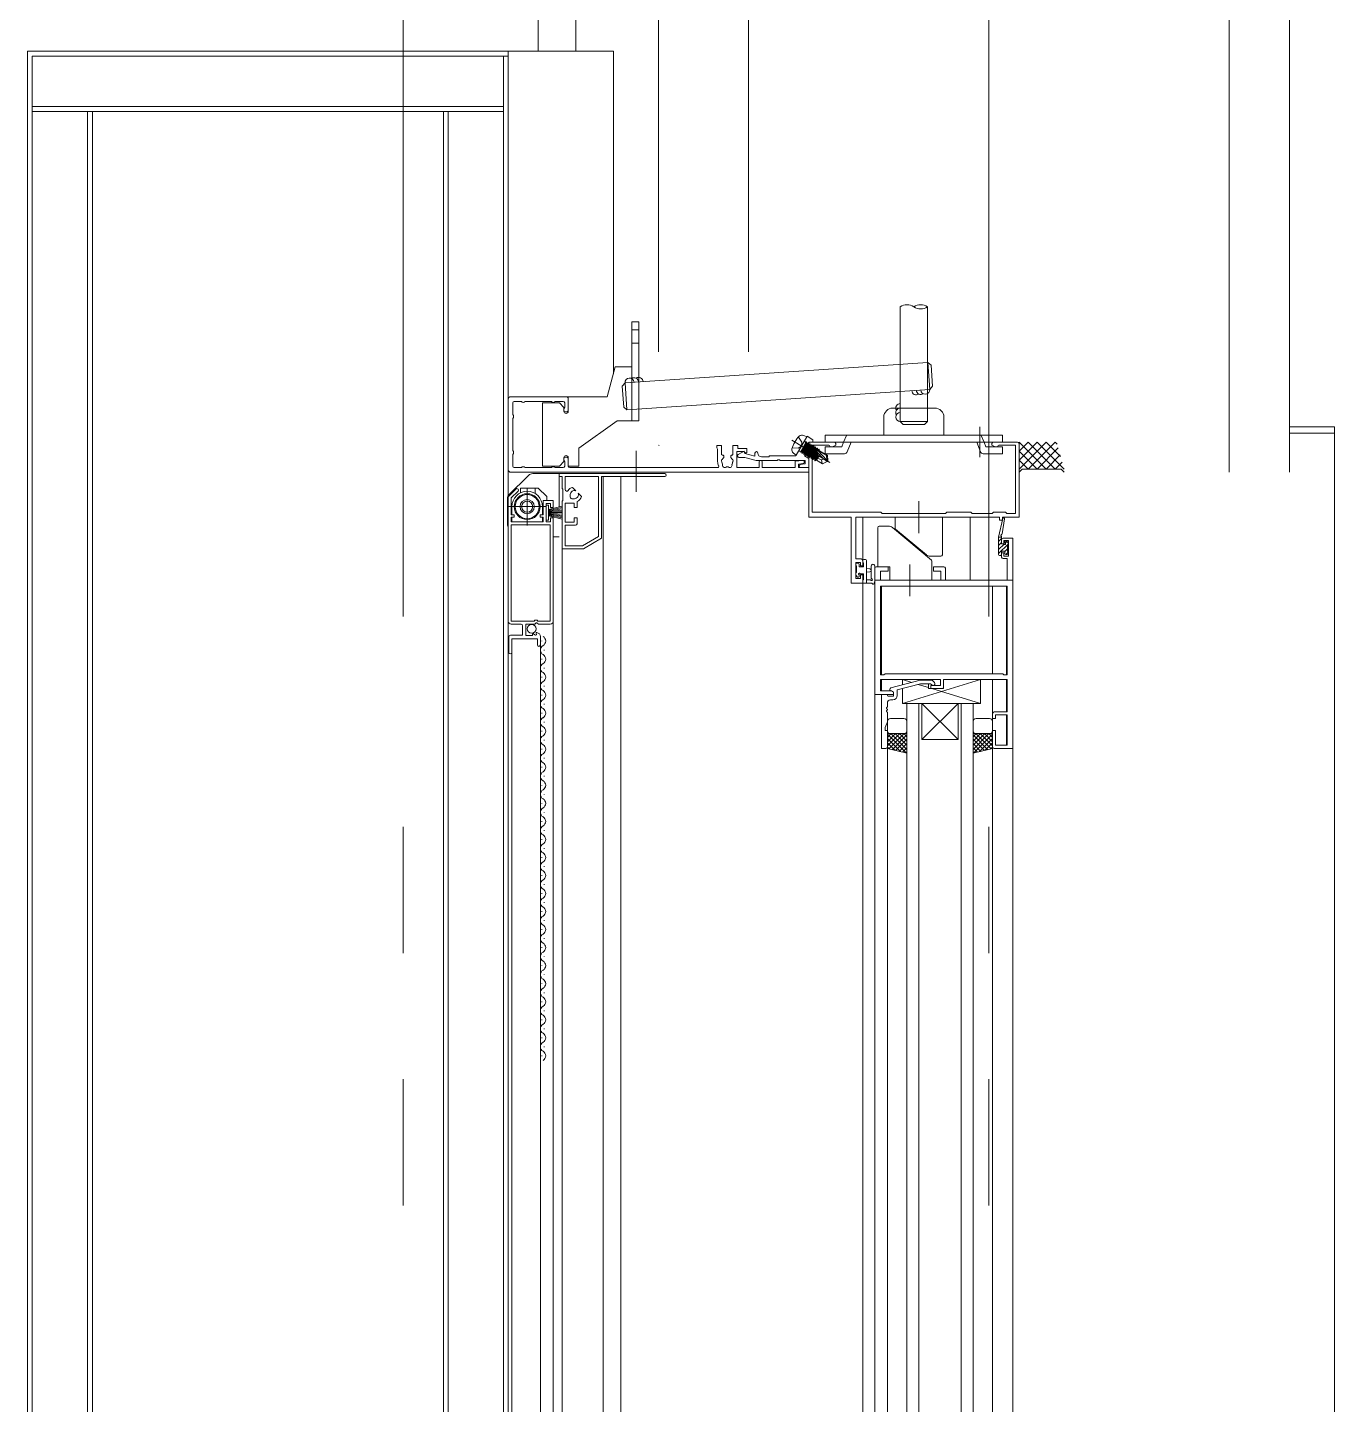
# Model space of a CAD drawing. Units: millimetres at full size. Extents: x -22551 to 92397, y -19340 to 14894.
# Drawn here: x 87096.5 to 87531.5, y -825.4 to -367.3 of the extents above; entities that cross this region are included whole.
import ezdxf

# ---------------------------------------------------------------- set-up
doc = ezdxf.new("R2010")
doc.units = ezdxf.units.MM
doc.header["$LTSCALE"] = 70
doc.linetypes.add('DASHED3', pattern=[4, 3, -1])
doc.linetypes.add('DOUBLE_CHAIN1', pattern=[8.8, 5, -1, 0.6, -0.6, 0.6, -1])
for name, color, linetype, lineweight in [('2-0_通芯', 7, 'Continuous', 15), ('2-1_躯体', 7, 'Continuous', 15), ('2-3_間仕切り', 7, 'Continuous', 15), ('4-A_FSH', 7, 'Continuous', 15), ('4-B_金物', 7, 'Continuous', 15)]:
    doc.layers.add(name, color=color, linetype=linetype, lineweight=lineweight)

msp = doc.modelspace()

# ---------------------------------------------------------------- linework, layer by layer
at = {"layer": '2-0_通芯', "linetype": 'DOUBLE_CHAIN1'}
for p, q in [((87221.52, 10874.77), (87221.52, -9077.32)), ((87416.52, 10874.77), (87416.52, -7611.2))]:
    msp.add_line(p, q, dxfattribs=at)
at = {"layer": '2-1_躯体'}
for p, q in [((87336.52, 514.77), (87336.52, -475.23)), ((87516.52, 514.77), (87516.52, -515.23))]:
    msp.add_line(p, q, dxfattribs=at)
at = {"layer": '2-1_躯体', "linetype": 'DASHED3'}
msp.add_line((87496.52, 514.77), (87496.52, -515.23), dxfattribs=at)
at = {"layer": '2-3_間仕切り'}
for p, q in [((87266.52, 1494.77), (87266.52, -375.23)), ((87279.02, 564.77), (87279.02, -375.23)), ((87306.52, 514.77), (87306.52, -475.23))]:
    msp.add_line(p, q, dxfattribs=at)
at = {"layer": '4-A_FSH'}
for p, q in [((87387.02, -460.23), (87387.02, -498.43)), ((87396.02, -460.23), (87396.02, -498.43)), ((87299.97, -465.23), (87297.67, -465.23)), ((87297.67, -467.89), (87297.67, -465.23)), ((87299.97, -467.89), (87299.97, -465.23)), ((87299.97, -467.89), (87297.67, -467.89)), ((87297.67, -467.89), (87297.67, -498.23)), ((87299.97, -498.23), (87299.97, -467.89)), ((87299.97, -472.39), (87297.67, -472.39)), ((87292.15, -480.23), (87289.47, -490.23)), ((87296.17, -480.23), (87292.15, -480.23)), ((87396.22, -478.74), (87295.42, -485.54)), ((87296.17, -480.23), (87297.67, -480.23)), ((87396.82, -487.72), (87396.22, -478.74)), ((87295.42, -485.54), (87294.49, -486.61)), ((87295.42, -485.54), (87296.02, -494.52)), ((87396.82, -487.72), (87296.02, -494.52)), ((87396.82, -487.72), (87397.75, -486.66)), ((87256.52, -514.73), (87256.52, -490.73)), ((87257.02, -490.23), (87276.02, -490.23)), ((87279.02, -490.23), (87266.52, -490.23)), ((87273.57, -492.23), (87267.97, -492.23)), ((87267.97, -492.23), (87267.97, -513.23)), ((87275.07, -493.73), (87273.57, -492.23)), ((87275.07, -495.03), (87275.07, -493.73)), ((87276.47, -490.23), (87276.47, -495.03)), ((87289.47, -490.23), (87276.47, -490.23)), ((87276.52, -490.73), (87276.52, -494.48)), ((87384.52, -493.93), (87398.52, -493.93)), ((87292.82, -498.23), (87296.17, -498.23)), ((87297.67, -498.23), (87296.17, -498.23)), ((87297.67, -498.23), (87299.97, -498.23)), ((87381.52, -502.93), (87381.52, -496.93)), ((87387.02, -498.43), (87388.02, -499.43)), ((87387.02, -498.43), (87396.02, -498.43)), ((87401.52, -502.93), (87401.52, -496.93)), ((87355.87, -503.5), (87352.37, -509.57)), ((87355.87, -503.5), (87354.85, -503.03)), ((87362.02, -502.93), (87421.02, -502.94)), ((87362.02, -505.23), (87362.02, -502.93)), ((87368.13, -505.31), (87369.06, -503.01)), ((87413.52, -500.23), (87413.52, -510.23)), ((87421.02, -505.24), (87421.02, -502.94)), ((87516.52, -500.23), (87531.52, -500.23)), ((87531.52, -502.23), (87531.52, -880.23)), ((87299.12, -508.15), (87299.12, -521.85)), ((87306.72, -506.43), (87306.52, -506.23)), ((87355.13, -507.12), (87350.87, -504.66)), ((87353.69, -508.28), (87353.86, -508.38)), ((87355.72, -505.17), (87353.74, -508.6)), ((87353.81, -508.64), (87354.19, -508.42)), ((87354.63, -507.06), (87354.19, -508.42)), ((87354.27, -508.47), (87354.19, -508.42)), ((87354.42, -508.99), (87355.79, -505.21)), ((87355.79, -505.65), (87354.8, -508.77)), ((87354.87, -508.82), (87355.87, -505.7)), ((87355.02, -509.34), (87356.4, -505.56)), ((87356.4, -506), (87355.4, -509.12)), ((87355.42, -505.29), (87355.59, -505.39)), ((87355.72, -505.17), (87355.79, -505.21)), ((87355.79, -505.21), (87355.79, -505.65)), ((87355.87, -505.7), (87355.79, -505.65)), ((87356.25, -505.48), (87355.87, -505.7)), ((87357.03, -508.22), (87355.99, -507.62)), ((87357.46, -506.18), (87356.09, -509.95)), ((87356.09, -509.52), (87357.08, -506.4)), ((87356.24, -510.04), (87357.61, -506.26)), ((87356.25, -505.48), (87356.4, -505.56)), ((87356.4, -505.56), (87356.4, -506)), ((87356.47, -506.05), (87356.4, -506)), ((87356.85, -505.83), (87356.47, -506.05)), ((87357.61, -506.7), (87356.62, -509.82)), ((87358.07, -506.53), (87356.69, -510.3)), ((87356.69, -509.87), (87357.69, -506.75)), ((87356.84, -510.39), (87358.22, -506.61)), ((87357.08, -506.4), (87357, -506.35)), ((87357.02, -505.23), (87365.02, -505.23)), ((87357.46, -506.18), (87357.08, -506.4)), ((87358.22, -507.05), (87357.22, -510.17)), ((87358.67, -506.88), (87357.3, -510.65)), ((87357.3, -510.22), (87358.29, -507.1)), ((87357.45, -510.74), (87358.82, -506.96)), ((87357.46, -506.18), (87357.61, -506.26)), ((87357.61, -506.26), (87357.61, -506.7)), ((87357.69, -506.75), (87357.61, -506.7)), ((87358.07, -506.53), (87357.69, -506.75)), ((87358.82, -507.4), (87357.83, -510.52)), ((87359.28, -507.23), (87357.9, -511)), ((87357.9, -510.57), (87358.9, -507.45)), ((87358.06, -511.09), (87359.43, -507.31)), ((87358.07, -506.53), (87358.22, -506.61)), ((87358.22, -506.61), (87358.22, -507.05)), ((87358.29, -507.1), (87358.22, -507.05)), ((87358.67, -506.88), (87358.29, -507.1)), ((87359.43, -507.75), (87358.43, -510.87)), ((87358.51, -510.92), (87359.5, -507.8)), ((87358.67, -506.88), (87358.82, -506.96)), ((87358.82, -506.96), (87358.82, -507.4)), ((87358.9, -507.45), (87358.82, -507.4)), ((87359.28, -507.23), (87358.9, -507.45)), ((87359.28, -507.23), (87359.43, -507.31)), ((87359.43, -507.31), (87359.43, -507.75)), ((87359.5, -507.8), (87359.43, -507.75)), ((87359.88, -507.58), (87359.5, -507.8)), ((87359.88, -507.58), (87359.67, -508.18)), ((87359.82, -508.26), (87360.03, -507.66)), ((87359.88, -507.58), (87360.03, -507.66)), ((87360.72, -508.5), (87360.03, -508.1)), ((87360.75, -508.45), (87360.6, -508.71)), ((87362.02, -505.23), (87421.02, -505.23)), ((87362.02, -506.81), (87367.52, -506.81)), ((87362.02, -509.11), (87362.02, -506.81)), ((87367.52, -506.81), (87368.13, -505.31)), ((87369.32, -508.48), (87370.61, -505.31)), ((87413.72, -508.48), (87412.43, -505.31)), ((87421.02, -506.81), (87415.52, -506.81)), ((87418.02, -505.23), (87426.02, -505.23)), ((87421.02, -509.11), (87421.02, -506.81)), ((87435.52, -505.23), (87426.52, -514.23)), ((87432.52, -505.23), (87426.52, -511.23)), ((87429.52, -505.23), (87426.52, -508.23)), ((87426.52, -505.23), (87435.52, -514.23)), ((87426.52, -508.23), (87432.52, -514.23)), ((87438.52, -505.23), (87429.52, -514.23)), ((87429.52, -505.23), (87438.52, -514.23)), ((87432.52, -505.23), (87441.52, -514.23)), ((87439.56, -507.19), (87432.52, -514.23)), ((87435.52, -505.23), (87440.37, -510.08)), ((87438.52, -505.23), (87439.21, -505.93)), ((87273.57, -513.23), (87275.07, -511.73)), ((87275.07, -511.73), (87275.07, -510.43)), ((87276.47, -510.43), (87276.47, -513.23)), ((87276.52, -510.98), (87276.52, -513.23)), ((87327.58, -511.82), (87327.63, -511.93)), ((87327.81, -510.94), (87327.72, -511.03)), ((87327.83, -512.58), (87327.85, -512.73)), ((87328.27, -510.03), (87328.27, -510.17)), ((87330.57, -510.17), (87330.57, -510.03)), ((87330.99, -512.73), (87331.01, -512.58)), ((87331.12, -511.03), (87331.03, -510.94)), ((87331.21, -511.93), (87331.26, -511.82)), ((87352.37, -509.57), (87351.45, -508.92)), ((87354.42, -508.99), (87354.8, -508.77)), ((87354.87, -508.82), (87354.8, -508.77)), ((87354.87, -509.25), (87355.02, -509.34)), ((87355.02, -509.34), (87355.4, -509.12)), ((87355.48, -509.17), (87355.4, -509.12)), ((87355.63, -509.69), (87356.01, -509.47)), ((87356.09, -509.52), (87356.01, -509.47)), ((87356.09, -509.95), (87356.09, -509.52)), ((87356.09, -509.95), (87356.24, -510.04)), ((87356.24, -510.04), (87356.62, -509.82)), ((87356.69, -509.87), (87356.62, -509.82)), ((87356.69, -510.3), (87356.69, -509.87)), ((87356.69, -510.3), (87356.84, -510.39)), ((87356.84, -510.39), (87357.22, -510.17)), ((87357.3, -510.22), (87357.22, -510.17)), ((87357.3, -510.65), (87357.3, -510.22)), ((87357.3, -510.65), (87357.45, -510.74)), ((87357.45, -510.74), (87357.83, -510.52)), ((87357.9, -510.57), (87357.83, -510.52)), ((87363.59, -512), (87357.9, -508.72)), ((87357.9, -511), (87357.9, -510.57)), ((87357.9, -511), (87358.06, -511.09)), ((87358.06, -511.09), (87358.43, -510.87)), ((87358.51, -510.92), (87358.43, -510.87)), ((87359.48, -508.68), (87358.51, -511.35)), ((87358.51, -511.35), (87358.51, -510.92)), ((87358.51, -511.35), (87358.66, -511.44)), ((87358.66, -511.44), (87359.61, -508.82)), ((87358.66, -511.44), (87359.04, -511.22)), ((87359.76, -508.97), (87359.04, -511.22)), ((87359.12, -511.27), (87359.04, -511.22)), ((87360.19, -509.42), (87359.1, -511.31)), ((87359.1, -511.31), (87361.08, -512.46)), ((87361.48, -510.78), (87359.39, -508.59)), ((87360.78, -511.19), (87361.01, -512.42)), ((87361.08, -512.46), (87362.71, -511.66)), ((87361.48, -510.78), (87362.78, -511.53)), ((87361.48, -510.78), (87362.71, -511.66)), ((87368.4, -509.11), (87362.02, -509.11)), ((87362.41, -509.76), (87362.54, -511.22)), ((87362.54, -511.22), (87362.86, -511.4)), ((87362.86, -511.4), (87362.71, -511.66)), ((87362.73, -509.6), (87362.86, -511.4)), ((87414.64, -509.11), (87421.02, -509.11)), ((87426.52, -511.23), (87429.52, -514.23)), ((87440.22, -509.54), (87435.52, -514.23)), ((87440.87, -511.89), (87438.52, -514.23)), ((87256.52, -515.23), (87256.52, -880.23)), ((87256.61, -522.94), (87263.33, -516.23)), ((87256.61, -522.94), (87263.23, -516.32)), ((87264.65, -515.73), (87273.82, -515.73)), ((87267.97, -513.23), (87273.57, -513.23)), ((87273.52, -516.73), (87273.52, -515.73)), ((87273.52, -515.73), (87308.62, -515.73)), ((87273.52, -516.73), (87273.52, -526.79)), ((87274.52, -516.73), (87273.52, -516.73)), ((87274.52, -520.71), (87274.52, -516.73)), ((87275.52, -516.73), (87286.52, -516.73)), ((87275.52, -521.08), (87275.52, -516.73)), ((87276.47, -513.23), (87279.97, -513.23)), ((87277.02, -513.73), (87326.2, -513.73)), ((87286.52, -516.73), (87286.52, -536.69)), ((87287.52, -516.73), (87287.52, -537.27)), ((87308.62, -516.73), (87287.52, -516.73)), ((87288.12, -880.23), (87288.12, -516.73)), ((87294.02, -880.23), (87294.02, -516.73)), ((87329.02, -513.56), (87329.17, -513.52)), ((87329.67, -513.52), (87329.82, -513.56)), ((87266.52, -520.53), (87260.62, -520.53)), ((87260.62, -522.13), (87260.62, -520.53)), ((87262.82, -533.03), (87262.82, -520.43)), ((87265.52, -522.41), (87265.52, -520.53)), ((87269.32, -523.33), (87266.52, -520.53)), ((87274.72, -520.91), (87274.52, -520.71)), ((87274.72, -524.71), (87274.72, -520.91)), ((87279.04, -521.49), (87277.87, -520.32)), ((87256.32, -532.93), (87256.32, -523.63)), ((87256.32, -532.93), (87256.32, -523.63)), ((87256.52, -526.73), (87269.12, -526.73)), ((87257.72, -526.73), (87257.72, -529.42)), ((87267.92, -526.73), (87267.92, -529.42)), ((87269.32, -524.73), (87269.32, -523.33)), ((87269.97, -527.73), (87274.52, -526.53)), ((87274.52, -524.91), (87274.72, -524.71)), ((87274.52, -540.73), (87274.52, -524.91)), ((87275.52, -525.56), (87278.42, -525.53)), ((87275.52, -531.93), (87275.52, -525.56)), ((87277.17, -523.58), (87277.17, -522.73)), ((87278.52, -524.08), (87277.67, -524.08)), ((87278.42, -525.53), (87278.42, -527.03)), ((87279.42, -527.03), (87279.42, -525.07)), ((87280.93, -523.38), (87279.77, -522.21)), ((87393.15, -524.92), (87393.15, -535.55)), ((87257.72, -530.25), (87257.72, -531.73)), ((87267.92, -530.25), (87267.92, -531.73)), ((87274.52, -526.97), (87269.97, -527.93)), ((87269.97, -528.13), (87274.52, -527.41)), ((87274.52, -527.85), (87269.97, -528.33)), ((87269.97, -528.53), (87274.52, -528.29)), ((87274.52, -528.73), (87269.97, -528.73)), ((87269.97, -528.93), (87274.52, -529.18)), ((87274.52, -529.62), (87269.97, -529.13)), ((87269.97, -529.33), (87274.52, -530.06)), ((87274.52, -530.5), (87269.97, -529.53)), ((87269.97, -529.73), (87274.52, -530.94)), ((87278.42, -527.03), (87279.42, -527.03)), ((87278.42, -530.43), (87278.42, -531.93)), ((87279.42, -530.43), (87278.42, -530.43)), ((87279.42, -532.43), (87279.42, -530.43)), ((87374.52, -530.23), (87374.52, -546.73)), ((87385.27, -530.23), (87401.02, -530.23)), ((87401.02, -533.23), (87401.02, -530.23)), ((87410.32, -530.23), (87410.32, -551.23)), ((87419.72, -536.93), (87421.13, -530.67)), ((87420.9, -535.82), (87421.72, -530.78)), ((87256.52, -532.58), (87256.52, -880.23)), ((87271.52, -532.58), (87271.52, -880.23)), ((87274.52, -532.58), (87274.52, -880.23)), ((87278.42, -531.93), (87275.52, -531.93)), ((87275.52, -532.93), (87278.92, -532.93)), ((87275.52, -539.73), (87275.52, -532.93)), ((87379.52, -533.73), (87379.52, -546.73)), ((87383.09, -533.23), (87380.02, -533.23)), ((87397.34, -544.58), (87384.37, -533.7)), ((87385.45, -534.18), (87395.68, -542.77)), ((87401.02, -542.73), (87401.02, -533.23)), ((87273.52, -536.73), (87271.52, -536.73)), ((87281.25, -539.73), (87275.52, -539.73)), ((87286.52, -536.69), (87281.25, -539.73)), ((87287.52, -537.27), (87281.52, -540.73)), ((87419.72, -536.99), (87419.77, -536.93)), ((87419.72, -538.33), (87420.72, -537.33)), ((87419.72, -539.68), (87420.72, -538.68)), ((87419.72, -542.37), (87422.92, -539.17)), ((87419.72, -541.03), (87421.55, -539.2)), ((87420.72, -536.93), (87420.73, -536.85)), ((87421.82, -538.33), (87421.82, -538.67)), ((87421.89, -538.86), (87422.48, -538.27)), ((87422.83, -538.62), (87422.33, -538.12)), ((87422.72, -541.63), (87422.72, -539.63)), ((87422.92, -539.43), (87422.92, -538.83)), ((87281.52, -540.73), (87274.52, -540.73)), ((87374.52, -544.63), (87374.52, -545.23)), ((87375.42, -544.33), (87374.82, -544.33)), ((87375.72, -552.23), (87375.72, -544.63)), ((87396.96, -543.23), (87400.52, -543.23)), ((87397.52, -551.23), (87397.52, -544.97)), ((87420.02, -542.93), (87420.42, -542.93)), ((87420.53, -542.91), (87420.7, -542.74)), ((87420.72, -542.63), (87420.72, -541.53)), ((87421.82, -541.62), (87422.72, -540.72)), ((87422.12, -542.63), (87422.62, -542.63)), ((87422.16, -542.63), (87422.92, -541.87)), ((87422.92, -542.33), (87422.92, -541.83)), ((87372.22, -545.83), (87372.22, -546.33)), ((87372.22, -548.83), (87372.22, -549.43)), ((87372.31, -549.65), (87372.81, -550.15)), ((87372.42, -546.53), (87372.42, -548.63)), ((87373.02, -545.53), (87372.52, -545.53)), ((87373.32, -549.93), (87373.32, -549.59)), ((87374.52, -549.13), (87374.52, -880.23)), ((87375.72, -547.33), (87376.86, -547.44)), ((87375.72, -548.53), (87376.86, -548.43)), ((87377.32, -546.51), (87377.32, -550.47)), ((87378.52, -546.51), (87378.52, -551.67)), ((87383.52, -546.73), (87379.52, -546.73)), ((87383.52, -551.23), (87383.52, -546.73)), ((87390.22, -545.92), (87390.22, -556.55)), ((87374.52, -551.33), (87374.52, -551.93)), ((87374.82, -552.23), (87377.5, -552.23)), ((87376.9, -551.03), (87375.72, -551.03)), ((87424.52, -551.23), (87378.52, -551.23)), ((87378.52, -551.23), (87378.52, -880.23)), ((87378.52, -553.16), (87378.52, -880.23)), ((87380.72, -553.16), (87380.72, -582.73)), ((87422.32, -553.16), (87380.75, -553.16)), ((87417.72, -553.16), (87417.72, -582.3)), ((87422.32, -553.16), (87422.32, -582.73)), ((87424.52, -880.23), (87424.52, -551.23)), ((87260.82, -565.83), (87257.52, -565.83)), ((87265.72, -565.53), (87265.42, -565.83)), ((87256.72, -575.23), (87256.72, -570.03)), ((87257.72, -570.8), (87257.72, -880.23)), ((87264.96, -568.99), (87265.39, -569.42)), ((87265.89, -569.13), (87265.83, -568.89)), ((87267.22, -569.93), (87267.22, -572.73)), ((87267.72, -571.33), (87267.72, -571.53)), ((87267.22, -880.23), (87267.22, -572.73)), ((87268.48, -574.33), (87268.48, -574.53)), ((87267.72, -577.33), (87267.72, -577.53)), ((87268.48, -580.33), (87268.48, -580.53)), ((87267.72, -583.33), (87267.72, -583.53)), ((87380.72, -584.24), (87380.72, -588.03)), ((87387.72, -584.23), (87387.72, -586.02)), ((87396.42, -584.23), (87387.72, -584.23)), ((87390.82, -585.19), (87387.72, -584.23)), ((87387.72, -592.23), (87413.72, -584.23)), ((87396.42, -586.91), (87392.97, -585.85)), ((87396.42, -584.43), (87396.42, -584.23)), ((87396.42, -584.43), (87396.42, -584.23)), ((87417.72, -584.23), (87417.72, -880.23)), ((87422.32, -584.24), (87422.32, -595.03)), ((87267.72, -589.33), (87267.72, -589.53)), ((87268.48, -586.33), (87268.48, -586.53)), ((87413.72, -592.23), (87397.47, -587.23)), ((87267.72, -595.33), (87267.72, -595.53)), ((87268.48, -592.33), (87268.48, -592.53)), ((87382.6, -594.46), (87382.72, -594.28)), ((87382.72, -593.28), (87382.72, -592.03)), ((87382.72, -594.28), (87382.72, -594.19)), ((87383.72, -591.03), (87384.52, -591.03)), ((87388.32, -592.23), (87412.32, -592.23)), ((87389.22, -592.23), (87389.22, -880.23)), ((87394.22, -592.23), (87389.22, -592.23)), ((87393.22, -592.23), (87393.22, -880.23)), ((87394.22, -604.23), (87394.22, -592.23)), ((87394.22, -604.23), (87406.22, -592.23)), ((87406.22, -604.23), (87394.22, -592.23)), ((87406.22, -592.23), (87394.22, -592.23)), ((87406.22, -592.23), (87406.22, -604.23)), ((87411.22, -592.23), (87406.22, -592.23)), ((87407.22, -592.23), (87407.22, -880.23)), ((87411.22, -592.23), (87411.22, -880.23)), ((87268.48, -598.33), (87268.48, -598.53)), ((87382.72, -598.23), (87382.72, -601.23)), ((87388.22, -597.23), (87383.72, -597.23)), ((87389.22, -601.23), (87389.22, -598.23)), ((87411.22, -601.23), (87411.22, -598.23)), ((87412.22, -597.23), (87416.72, -597.23)), ((87417.72, -598.23), (87417.72, -601.23)), ((87422.32, -596.04), (87422.32, -606.03)), ((87267.72, -601.33), (87267.72, -601.53)), ((87268.48, -604.33), (87268.48, -604.53)), ((87389.22, -602.23), (87382.72, -602.23)), ((87386.84, -602.23), (87382.72, -606.35)), ((87385.42, -602.23), (87382.72, -604.93)), ((87384.01, -602.23), (87382.72, -603.52)), ((87382.72, -602.23), (87382.72, -607.23)), ((87382.72, -602.46), (87388.92, -608.67)), ((87382.72, -603.88), (87387.09, -608.24)), ((87388.25, -602.23), (87383.15, -607.33)), ((87383.72, -602.23), (87388.22, -602.23)), ((87383.91, -602.23), (87389.22, -607.55)), ((87389.22, -602.68), (87384.3, -607.6)), ((87385.32, -602.23), (87389.22, -606.13)), ((87389.22, -604.09), (87385.45, -607.86)), ((87386.73, -602.23), (87389.22, -604.72)), ((87388.15, -602.23), (87389.22, -603.3)), ((87394.22, -604.23), (87406.22, -604.23)), ((87416.53, -602.23), (87411.22, -607.55)), ((87415.12, -602.23), (87411.22, -606.13)), ((87413.71, -602.23), (87411.22, -604.72)), ((87411.22, -602.23), (87417.72, -602.23)), ((87412.29, -602.23), (87411.22, -603.3)), ((87411.22, -602.68), (87416.14, -607.6)), ((87411.22, -604.09), (87414.99, -607.86)), ((87417.72, -602.46), (87411.52, -608.67)), ((87412.19, -602.23), (87417.29, -607.33)), ((87416.72, -602.23), (87412.22, -602.23)), ((87417.72, -603.88), (87413.35, -608.24)), ((87413.6, -602.23), (87417.72, -606.35)), ((87415.02, -602.23), (87417.72, -604.93)), ((87416.43, -602.23), (87417.72, -603.52)), ((87417.72, -602.23), (87417.72, -607.23)), ((87267.72, -607.33), (87267.72, -607.53)), ((87382.72, -605.29), (87385.25, -607.82)), ((87382.72, -606.7), (87383.41, -607.39)), ((87382.72, -607.23), (87389.22, -608.73)), ((87382.72, -607.23), (87382.72, -880.23)), ((87389.22, -605.51), (87386.6, -608.13)), ((87389.22, -606.92), (87387.75, -608.39)), ((87389.22, -608.33), (87388.9, -608.66)), ((87411.22, -605.51), (87413.84, -608.13)), ((87411.22, -606.92), (87412.69, -608.39)), ((87417.72, -607.23), (87411.22, -608.73)), ((87411.22, -608.33), (87411.54, -608.66)), ((87417.72, -605.29), (87415.19, -607.82)), ((87417.72, -606.7), (87417.03, -607.39)), ((87267.72, -613.33), (87267.72, -613.53)), ((87268.48, -610.33), (87268.48, -610.53)), ((87382.72, -609.23), (87382.72, -629.23)), ((87417.72, -609.23), (87417.72, -629.23)), ((87268.48, -616.33), (87268.48, -616.53)), ((87267.72, -619.33), (87267.72, -619.53)), ((87268.48, -622.33), (87268.48, -622.53)), ((87267.72, -625.33), (87267.72, -625.53)), ((87267.72, -631.33), (87267.72, -631.53)), ((87268.48, -628.33), (87268.48, -628.53)), ((87268.48, -634.33), (87268.48, -634.53)), ((87267.72, -637.33), (87267.72, -637.53)), ((87268.48, -640.33), (87268.48, -640.53)), ((87267.72, -643.33), (87267.72, -643.53)), ((87267.72, -649.33), (87267.72, -649.53)), ((87268.48, -646.33), (87268.48, -646.53)), ((87268.48, -652.33), (87268.48, -652.53)), ((87267.72, -655.33), (87267.72, -655.53)), ((87268.48, -658.33), (87268.48, -658.53)), ((87267.72, -661.33), (87267.72, -661.53)), ((87267.72, -667.33), (87267.72, -667.53)), ((87268.48, -664.33), (87268.48, -664.53)), ((87267.72, -673.33), (87267.72, -673.53)), ((87268.48, -670.33), (87268.48, -670.53)), ((87268.48, -676.33), (87268.48, -676.53)), ((87267.72, -679.33), (87267.72, -679.53)), ((87268.48, -682.33), (87268.48, -682.53)), ((87267.72, -685.33), (87267.72, -685.53)), ((87267.72, -691.33), (87267.72, -691.53)), ((87268.48, -688.33), (87268.48, -688.53)), ((87268.48, -694.33), (87268.48, -694.53)), ((87267.72, -697.33), (87267.72, -697.53)), ((87268.48, -700.33), (87268.48, -700.53)), ((87267.72, -703.33), (87267.72, -703.53)), ((87267.72, -709.33), (87267.72, -709.53)), ((87268.48, -706.33), (87268.48, -706.53))]:
    msp.add_line(p, q, dxfattribs=at)
for points in [[(87397.75, -486.66), (87397.28, -479.67), (87396.22, -478.74)], [(87294.49, -486.61), (87294.96, -493.59), (87296.02, -494.52)], [(87258.02, -492.23), (87258.02, -495.9), (87258.09, -496.09)], [(87260.88, -491.8), (87260.69, -491.73), (87258.52, -491.73)], [(87270.88, -491.8), (87270.69, -491.73), (87262.35, -491.73), (87262.16, -491.8)], [(87274.82, -491.73), (87272.35, -491.73), (87272.16, -491.8)], [(87275.23, -493.96), (87275.32, -493.75), (87275.32, -492.23)], [(87258.09, -497.37), (87258.02, -497.56), (87258.02, -507.9), (87258.09, -508.09)], [(87279.97, -513.23), (87279.97, -507.23), (87292.82, -498.23)], [(87388.02, -499.43), (87395.02, -499.43), (87396.02, -498.43)], [(87340.82, -510.13), (87343.22, -510.13), (87343.52, -509.83), (87352.22, -509.83), (87353.9, -506.93), (87354.09, -506.83), (87354.37, -506.35), (87354.36, -506.13), (87355.98, -503.32), (87357.92, -504.45), (87357.92, -505.23), (87356.52, -505.23), (87356.52, -507.39), (87355.09, -509.86), (87356.52, -510.68), (87356.52, -513.73), (87353.82, -513.73)], [(87353.1, -503.58), (87354.22, -505.27), (87354.17, -506.56)], [(87415.52, -506.81), (87414.91, -505.31), (87413.98, -503.01)], [(87516.52, -502.23), (87531.52, -502.23), (87531.52, -500.23)], [(87326.22, -511.73), (87326.22, -507.65), (87326.07, -507.39), (87325.92, -507.13), (87325.92, -506.43), (87327.52, -506.43), (87327.52, -509.34), (87327.84, -509.63)], [(87331, -509.63), (87331.32, -509.34), (87331.32, -506.43), (87332.92, -506.43), (87332.92, -507.43), (87335.92, -507.43), (87335.92, -508.83), (87335.42, -508.83), (87335.14, -508.63), (87334.85, -508.43), (87332.62, -508.43), (87332.62, -513.73), (87340.02, -513.73), (87340.02, -511.83)], [(87333.07, -509.4), (87335.01, -508.28), (87335.23, -509.08), (87338.62, -509.99), (87338.62, -508.93)], [(87351.05, -507.13), (87353.07, -507.25), (87354.17, -506.56)], [(87353.74, -508.6), (87353.81, -508.64), (87353.98, -508.17)], [(87355.47, -505.6), (87354.27, -508.9), (87354.42, -508.99)], [(87354.27, -508.9), (87354.27, -508.47), (87354.83, -506.71)], [(87356.25, -505.48), (87354.87, -509.25), (87354.87, -508.82)], [(87356.85, -505.83), (87355.48, -509.6), (87355.63, -509.69), (87357, -505.91)], [(87355.48, -509.6), (87355.48, -509.17), (87356.47, -506.05)], [(87356.85, -505.83), (87357, -505.91), (87357, -506.35), (87356.01, -509.47)], [(87374.52, -544.63), (87374.52, -546.43), (87373.72, -546.43), (87373.72, -545.33), (87372.25, -545.33), (87372.25, -550.6), (87373.72, -550.6), (87373.72, -549.43), (87374.52, -549.43), (87374.52, -552.23), (87370.62, -552.23), (87370.62, -530.23), (87356.52, -530.23), (87356.52, -505.73)], [(87363.22, -506.33), (87357.72, -506.33), (87357.72, -528.6), (87380.52, -528.6), (87380.95, -529.03), (87402.09, -529.03), (87402.52, -528.6), (87410.52, -528.6), (87410.95, -529.03), (87417.59, -529.03), (87418.02, -528.6), (87422.02, -528.6), (87422.45, -529.03), (87425.32, -529.03), (87425.32, -506.33), (87419.82, -506.33)], [(87362.54, -511.22), (87359.69, -508.19), (87362.41, -509.76)], [(87360.03, -507.66), (87360.03, -508.1), (87359.96, -508.35)], [(87360.75, -508.45), (87362.73, -509.6), (87362.41, -509.76)], [(87365.52, -505.73), (87365.52, -506.23), (87364.43, -506.86), (87363.82, -506.86)], [(87426.52, -505.73), (87426.52, -530.23), (87421.02, -530.23), (87421.02, -531.23), (87420.02, -531.23), (87420.02, -530.23), (87372.25, -530.23), (87372.25, -544.13), (87374.02, -544.13)], [(87419.22, -506.86), (87418.61, -506.86), (87417.52, -506.23), (87417.52, -505.73)], [(87354.71, -512.33), (87353.12, -512.61), (87353.12, -513.73), (87356.52, -513.73), (87356.52, -515.23), (87257.02, -515.23), (87256.52, -514.73)], [(87258.09, -509.37), (87258.02, -509.56), (87258.02, -513.23)], [(87275.32, -513.23), (87275.32, -511.72), (87275.23, -511.51)], [(87346.06, -511.33), (87339.01, -511.33), (87335.28, -510.33), (87333.32, -510.33)], [(87341.02, -511.83), (87341.02, -513.73), (87352.02, -513.73), (87352.02, -511.56), (87354.58, -511.34)], [(87353.73, -512.74), (87355.32, -512.46), (87355.32, -511.33), (87346.98, -511.33), (87346.79, -511.21), (87346.25, -511.21), (87346.06, -511.33)], [(87361.57, -510.83), (87360.78, -511.19), (87359.5, -510.61)], [(87258.52, -513.73), (87260.69, -513.73), (87260.88, -513.66)], [(87262.16, -513.66), (87262.35, -513.73), (87270.69, -513.73), (87270.88, -513.66)], [(87272.16, -513.66), (87272.35, -513.73), (87274.82, -513.73)], [(87426.52, -515.23), (87427.52, -514.23), (87440.52, -514.23), (87441.52, -515.23)], [(87256.52, -564.83), (87256.52, -531.73), (87256.52, -523.43), (87259.07, -520.88)], [(87259.77, -521.59), (87257.52, -523.84), (87257.52, -529.43), (87258.52, -529.43), (87258.52, -530.23), (87257.52, -530.23), (87257.52, -531.73), (87268.12, -531.73), (87268.12, -530.23), (87267.12, -530.23), (87267.12, -529.43), (87268.12, -529.43), (87268.12, -524.73), (87271.52, -524.73), (87271.52, -526.98), (87270.62, -526.98), (87270.62, -525.73), (87269.12, -525.73), (87269.12, -531.73), (87270.62, -531.73), (87270.62, -530.48), (87271.52, -530.48), (87271.52, -564.83)], [(87385.27, -530.23), (87385.27, -533.23), (87385.27, -533.8)], [(87265.16, -564.83), (87257.52, -564.83), (87257.52, -532.73), (87270.52, -532.73), (87270.52, -564.83), (87266.48, -564.83)], [(87418.22, -607.23), (87424.52, -607.23), (87424.52, -537.23), (87421.22, -537.23)], [(87419.72, -542.63), (87419.72, -536.93), (87420.72, -536.93)], [(87421.36, -539.13), (87420.72, -539.13), (87420.72, -536.93)], [(87420.72, -537.73), (87420.72, -539.13), (87421.52, -539.13), (87421.52, -538.03)], [(87421.52, -538.03), (87423.02, -538.03), (87423.02, -543.23), (87421.52, -543.23), (87421.52, -542.13), (87420.72, -542.13), (87420.72, -543.53)], [(87421.22, -544.03), (87421.79, -544.03), (87422.59, -544.03), (87422.59, -551.23), (87402.02, -551.23), (87402.02, -547.23)], [(87420.72, -541.53), (87421.82, -541.53), (87421.82, -542.33)], [(87374.72, -545.43), (87374.72, -546.73), (87373.32, -546.73), (87373.32, -545.83)], [(87373.78, -549.13), (87374.72, -549.13), (87374.72, -551.13)], [(87378.52, -547.23), (87378.52, -589.23), (87384.72, -589.23), (87384.72, -588.43), (87384.03, -588.03), (87380.45, -588.03), (87380.45, -584.23), (87400.42, -584.23), (87400.42, -586.23), (87397.22, -586.23), (87397.22, -587.23), (87400.92, -587.23)], [(87401.52, -546.73), (87398.02, -546.73), (87398.02, -548.23), (87400.52, -548.23), (87400.52, -551.23), (87380.45, -551.23), (87380.45, -548.23), (87383.02, -548.23), (87383.02, -546.73), (87379.02, -546.73)], [(87397.52, -551.23), (87383.52, -551.23), (87397.52, -551.23)], [(87257.22, -569.53), (87261.32, -569.53), (87261.32, -566.33)], [(87265.42, -565.83), (87262.42, -565.83), (87262.42, -569.63), (87264.62, -569.63), (87264.62, -569.13)], [(87266.31, -564.53), (87265.33, -564.53), (87265.16, -564.83)], [(87270.52, -565.83), (87266.59, -565.83), (87266.05, -565.38)], [(87266.22, -572.73), (87266.22, -570.73), (87257.72, -570.73), (87257.72, -575.23)], [(87398.34, -585.21), (87397.57, -584.43), (87393.62, -584.43), (87383.89, -587.04)], [(87386.02, -589.53), (87386.02, -587.71), (87393.78, -585.63), (87397.07, -585.63), (87397.5, -586.06)], [(87387.72, -587.26), (87387.72, -592.23), (87413.72, -592.23), (87413.72, -584.23), (87401.42, -584.23)], [(87401.42, -584.23), (87401.42, -587.23), (87396.42, -587.23), (87396.42, -585.63)], [(87401.42, -586.73), (87401.42, -584.23), (87422.59, -584.23), (87422.59, -595.03), (87418.22, -595.03)], [(87382.42, -589.23), (87380.72, -589.23), (87380.72, -607.23), (87382.22, -607.23)], [(87383.52, -587.52), (87383.52, -587.74), (87384.72, -588.43), (87384.72, -589.73), (87382.92, -589.73)], [(87382.72, -606.73), (87382.72, -601.23), (87382.02, -601.23), (87382.02, -600.23), (87382.72, -598.31), (87382.72, -595.19)], [(87417.72, -595.53), (87417.72, -597.23), (87418.72, -597.23), (87418.72, -596.03), (87422.59, -596.03), (87422.59, -606.03), (87418.72, -606.03), (87418.72, -601.23), (87417.72, -601.23), (87417.72, -606.73)]]:
    msp.add_lwpolyline(points, dxfattribs=at)
for points in [[(87269.97, -526.23), (87269.12, -526.23), (87269.12, -531.23), (87269.97, -531.23)], [(87421.09, -582.3), (87421.52, -582.73), (87422.59, -582.73), (87422.59, -553.16), (87380.45, -553.16), (87380.45, -582.73), (87381.52, -582.73), (87381.95, -582.3)]]:
    msp.add_lwpolyline(points, close=True, dxfattribs=at)
for centre, radius in [((87262.82, -526.73), 4.3), ((87262.82, -526.73), 4), ((87262.82, -526.73), 2.35), ((87262.82, -526.73), 1.85), ((87264.32, -567.39), 1.45)]:
    msp.add_circle(centre, radius, dxfattribs=at)
for centre, radius, start, end in [((87389.27, -463.54), 4, 55.7711, 124.2289), ((87393.77, -463.54), 4, 55.7711, 124.2289), ((87393.77, -456.93), 4, 235.7711, 304.2289), ((87296.91, -485.44), 1.5, 3.8593, 183.8593), ((87298.41, -485.34), 1.5, 3.8593, 123.8593), ((87299.91, -485.24), 1.5, 3.8593, 123.8593), ((87392.33, -488.03), 1.5, 183.8593, 303.8593), ((87393.83, -487.93), 1.5, 183.8593, 303.8593), ((87395.33, -487.82), 1.5, 183.8593, 3.8593), ((87257.02, -490.73), 0.5, 90, 180), ((87258.52, -492.23), 0.5, 90, 180), ((87261.52, -491.03), 1, 230.2849, 309.7151), ((87271.52, -491.03), 1, 230.2849, 309.7151), ((87274.82, -492.23), 0.5, 0, 90), ((87275.77, -494.48), 0.75, 135.5847, 360), ((87276.02, -490.73), 0.5, 0, 90), ((87384.52, -496.93), 3, 89.9988, 179.9984), ((87387.02, -493.93), 1.5, 90, 210), ((87387.02, -495.43), 1.5, 90, 210), ((87398.52, -496.93), 3, 359.9987, 89.9988), ((87257.32, -496.73), 1, 320.2849, 39.7151), ((87275.77, -495.03), 0.7, 180, 0), ((87387.02, -496.93), 1.5, 90, 270), ((87359.66, -509.73), 9, 134.1191, 165.8809), ((87354.3, -504.21), 1.3, 65, 134.1191), ((87257.32, -508.73), 1, 320.2849, 39.7151), ((87339.12, -508.93), 0.5, 360, 180), ((87352.2, -507.86), 1.3, 165.8809, 235), ((87353.44, -508.72), 0.5, 60, 150), ((87355.67, -504.85), 0.5, 150, 240), ((87357.02, -505.73), 0.5, 90, 180), ((87359.56, -508.4), 0.248, 60, 227.191), ((87363.22, -506.63), 0.3, 6.6998, 90), ((87363.82, -506.56), 0.3, 186.6998, 270), ((87365.02, -505.73), 0.5, 0, 90), ((87418.02, -505.73), 0.5, 90, 180), ((87419.22, -506.56), 0.3, 270, 353.3002), ((87419.82, -506.63), 0.3, 90, 173.3002), ((87426.02, -505.73), 0.5, 0, 90), ((87275.77, -510.98), 0.75, 0, 224.4153), ((87275.77, -510.43), 0.7, 0, 180), ((87329.42, -511.73), 3.2, 180, 206.3878), ((87327.94, -511.47), 0.5, 116.87, 223.1301), ((87329.42, -511.73), 1.8, 186.2602, 208.0307), ((87329.42, -511.73), 1.8, 134.7929, 153.7398), ((87328.56, -512.96), 0.75, 162.2996, 307.7004), ((87327.87, -510.03), 0.4, 360, 94.096), ((87327.87, -510.17), 0.4, 314.7928, 359.9999), ((87330.28, -512.96), 0.75, 232.2996, 17.7004), ((87330.97, -510.03), 0.4, 85.904, 180), ((87330.97, -510.17), 0.4, 180.0001, 225.2072), ((87329.42, -511.73), 1.8, 26.2602, 45.2071), ((87329.42, -511.73), 1.8, 331.9693, 353.7398), ((87330.9, -511.47), 0.5, 316.8699, 63.13), ((87333.32, -509.83), 0.5, 120, 270), ((87340.82, -508.93), 1.2, 180, 270), ((87340.52, -511.83), 0.5, 360, 180), ((87353.82, -513.23), 0.5, 100, 270), ((87354.62, -511.83), 0.5, 280, 95), ((87368.4, -508.11), 1, 270, 337.9966), ((87414.64, -508.11), 1, 201.9978, 270), ((87258.52, -513.23), 0.5, 180, 270), ((87261.52, -514.43), 1, 50.2849, 129.7151), ((87264.65, -517.73), 2, 90, 135), ((87271.52, -514.43), 1, 50.2849, 129.7151), ((87274.82, -513.23), 0.5, 270, 360), ((87277.02, -513.23), 0.5, 180, 270), ((87308.62, -516.23), 0.5, 270, 90), ((87326.2, -513.33), 0.4, 270.0001, 26.3878), ((87329.42, -511.73), 1.8, 261.9692, 278.0308), ((87262.82, -526.73), 5.1, 0, 180), ((87259.42, -521.23), 0.5, 315, 135), ((87276.02, -521.08), 0.5, 180, 326.4413), ((87278.52, -522.73), 2.5, 105.0386, 146.4413), ((87278.52, -522.73), 1.35, 67.3353, 180), ((87257.32, -523.65), 1, 135.0005, 180), ((87257.32, -523.65), 1, 135.0005, 180), ((87277.67, -523.58), 0.5, 180, 270.0001), ((87278.52, -522.73), 1.35, 270.0014, 22.6655), ((87278.52, -522.73), 2.5, 291.1013, 344.9622), ((87421.42, -530.73), 0.3, 350.8025, 167.3414), ((87257.32, -532.93), 1, 180, 216.8683), ((87257.32, -532.93), 1, 180, 216.8665), ((87278.92, -532.43), 0.5, 270, 0), ((87380.02, -533.73), 0.5, 90, 180), ((87383.09, -535.23), 2, 50, 90), ((87385.77, -533.8), 0.5, 180, 230), ((87420.6, -535.77), 0.3, 290.8025, 350.8025), ((87420.82, -536.33), 0.3, 110.8025, 230.8025), ((87420.44, -536.8), 0.3, 350.8025, 50.8025), ((87421.22, -537.73), 0.5, 90, 180), ((87421.36, -539.43), 0.3, 33.0557, 90), ((87421.82, -539.13), 0.25, 213.0557, 56.9443), ((87422.12, -538.33), 0.3, 45, 180), ((87422.12, -538.67), 0.3, 180, 236.9443), ((87422.72, -539.43), 0.2, 270, 0), ((87422.62, -538.83), 0.3, 0, 45), ((87374.02, -544.63), 0.5, 0, 90), ((87374.82, -544.63), 0.3, 90, 180), ((87375.42, -544.63), 0.3, 0, 90), ((87396.96, -541.23), 2, 230, 270), ((87397.02, -544.97), 0.5, 0, 50), ((87400.52, -542.73), 0.5, 270, 0), ((87420.02, -542.63), 0.3, 180, 270), ((87420.42, -542.63), 0.3, 270, 0), ((87421.22, -543.53), 0.5, 180, 270), ((87422.12, -542.33), 0.3, 180, 270), ((87422.62, -542.33), 0.3, 270, 0), ((87422.72, -541.83), 0.2, 0, 90), ((87372.52, -545.83), 0.3, 90, 180), ((87372.42, -546.33), 0.2, 180, 270), ((87372.42, -548.83), 0.2, 90, 180), ((87372.52, -549.43), 0.3, 180, 225), ((87373.02, -545.83), 0.3, 0, 90), ((87373.32, -549.13), 0.25, 33.0557, 236.9443), ((87373.02, -549.59), 0.3, 0, 56.9443), ((87373.78, -548.83), 0.3, 213.0557, 270), ((87374.72, -545.23), 0.2, 180, 270), ((87376.82, -547.93), 0.5, 275.0921, 84.9079), ((87377.92, -546.51), 0.6, 359.9598, 179.9598), ((87379.02, -547.23), 0.5, 90, 180), ((87401.52, -547.23), 0.5, 0, 90), ((87373.02, -549.93), 0.3, 225, 0), ((87374.72, -551.33), 0.2, 90, 180), ((87374.82, -551.93), 0.3, 180, 270), ((87376.9, -551.33), 0.3, 30, 90), ((87377.42, -551.03), 0.3, 210, 70.8102), ((87377.62, -550.47), 0.3, 179.9598, 250.8102), ((87377.5, -552.53), 0.3, 30, 90), ((87378.02, -552.23), 0.3, 210, 10.5288), ((87378.61, -552.12), 0.3, 130.5288, 190.5288), ((87378.22, -551.67), 0.3, 310.5288, 0), ((87257.52, -564.83), 1, 180, 270), ((87260.82, -566.33), 0.5, 0, 90), ((87265.92, -565.53), 0.2, 50, 180), ((87266.48, -564.63), 0.2, 150, 270), ((87270.52, -564.83), 1, 270, 0), ((87257.22, -570.03), 0.5, 90, 180), ((87264.82, -569.13), 0.2, 45, 180), ((87265.6, -569.21), 0.3, 225, 15), ((87266.02, -568.83), 0.2, 84.8495, 195), ((87265.92, -569.93), 1.3, 0, 84.7942), ((87267.26, -571.43), 1.72, 299.2025, 60.7975), ((87257.22, -575.23), 0.5, 180, 0), ((87266.72, -572.73), 0.5, 180, 0), ((87268.94, -574.43), 1.72, 119.2025, 240.7975), ((87267.26, -577.43), 1.72, 299.2025, 60.7975), ((87268.94, -580.43), 1.72, 119.2025, 240.7975), ((87268.94, -586.43), 1.72, 119.2025, 240.7975), ((87267.26, -583.43), 1.72, 299.2025, 60.7975), ((87397.92, -585.63), 0.6, 225, 45), ((87267.26, -589.43), 1.72, 299.2025, 60.7975), ((87382.42, -589.53), 0.3, 0, 90), ((87382.92, -589.53), 0.2, 180, 270), ((87384.02, -587.52), 0.5, 105, 180), ((87384.52, -589.53), 1.5, 270, 0), ((87400.92, -586.73), 0.5, 270, 0), ((87268.94, -592.43), 1.72, 119.2025, 240.7975), ((87267.26, -595.43), 1.72, 299.2025, 60.7975), ((87382.72, -593.73), 0.3, 113.5782, 246.4218), ((87382.72, -594.73), 0.3, 113.5782, 246.4218), ((87382.52, -593.28), 0.2, 293.5782, 360), ((87382.52, -594.19), 0.2, 0, 66.4218), ((87382.52, -595.19), 0.2, 0, 66.4218), ((87383.72, -592.03), 1, 90, 180), ((87418.22, -595.53), 0.5, 90, 180), ((87268.94, -598.43), 1.72, 119.2025, 240.7975), ((87267.26, -601.43), 1.72, 299.2025, 60.7975), ((87383.72, -598.23), 1, 90.0001, 180.0001), ((87388.22, -598.23), 1, 0.0001, 90.0001), ((87412.22, -598.23), 1, 89.9999, 179.9999), ((87416.72, -598.23), 1, 359.9999, 89.9999), ((87268.94, -604.43), 1.72, 119.2025, 240.7975), ((87383.72, -601.23), 1, 180.0001, 270.0001), ((87388.22, -601.23), 1, 270.0001, 0.0001), ((87412.22, -601.23), 1, 179.9999, 269.9999), ((87416.72, -601.23), 1, 269.9999, 359.9999), ((87268.94, -610.43), 1.72, 119.2025, 240.7975), ((87267.26, -607.43), 1.72, 299.2025, 60.7975), ((87382.22, -606.73), 0.5, 270, 0), ((87418.22, -606.73), 0.5, 180, 270), ((87267.26, -613.43), 1.72, 299.2025, 60.7975), ((87268.94, -616.43), 1.72, 119.2025, 240.7975), ((87267.26, -619.43), 1.72, 299.2025, 60.7975), ((87268.94, -622.43), 1.72, 119.2025, 240.7975), ((87268.94, -628.43), 1.72, 119.2025, 240.7975), ((87267.26, -625.43), 1.72, 299.2025, 60.7975), ((87267.26, -631.43), 1.72, 299.2025, 60.7975), ((87268.94, -634.43), 1.72, 119.2025, 240.7975), ((87267.26, -637.43), 1.72, 299.2025, 60.7975), ((87268.94, -640.43), 1.72, 119.2025, 240.7975), ((87268.94, -646.43), 1.72, 119.2025, 240.7975), ((87267.26, -643.43), 1.72, 299.2025, 60.7975), ((87267.26, -649.43), 1.72, 299.2025, 60.7975), ((87268.94, -652.43), 1.72, 119.2025, 240.7975), ((87267.26, -655.43), 1.72, 299.2025, 60.7975), ((87268.94, -658.43), 1.72, 119.2025, 240.7975), ((87268.94, -664.43), 1.72, 119.2025, 240.7975), ((87267.26, -661.43), 1.72, 299.2025, 60.7975), ((87267.26, -667.43), 1.72, 299.2025, 60.7975), ((87268.94, -670.43), 1.72, 119.2025, 240.7975), ((87267.26, -673.43), 1.72, 299.2025, 60.7975), ((87268.94, -676.43), 1.72, 119.2025, 240.7975), ((87267.26, -679.43), 1.72, 299.2025, 60.7975), ((87268.94, -682.43), 1.72, 119.2025, 240.7975), ((87268.94, -688.43), 1.72, 119.2025, 240.7975), ((87267.26, -685.43), 1.72, 299.2025, 60.7975), ((87267.26, -691.43), 1.72, 299.2025, 60.7975), ((87268.94, -694.43), 1.72, 119.2025, 240.7975), ((87267.26, -697.43), 1.72, 299.2025, 60.7975), ((87268.94, -700.43), 1.72, 119.2025, 240.7975), ((87268.94, -706.43), 1.72, 119.2025, 240.7975), ((87267.26, -703.43), 1.72, 299.2025, 60.7975), ((87267.26, -709.43), 1.72, 299.2025, 60.7975)]:
    msp.add_arc(centre, radius, start, end, dxfattribs=at)
at = {"layer": '4-B_金物'}
for p, q in [((87096.52, -1385.23), (87096.52, -375.23)), ((87256.52, -375.23), (87236.52, -375.23)), ((87256.52, -1385.23), (87256.52, -375.23)), ((87098.12, -376.83), (87256.52, -376.83)), ((87098.12, -1383.63), (87098.12, -376.83)), ((87254.92, -1385.23), (87254.92, -376.83)), ((87254.92, -393.63), (87098.12, -393.63)), ((87254.92, -395.23), (87098.12, -395.23)), ((87116.52, -1365.23), (87116.52, -395.23)), ((87118.12, -1365.23), (87118.12, -395.23)), ((87234.92, -1365.23), (87234.92, -395.23)), ((87236.52, -1365.23), (87236.52, -395.23))]:
    msp.add_line(p, q, dxfattribs=at)
for points in [[(87236.52, -375.23), (87116.52, -375.23), (87096.52, -375.23)], [(87291.52, -482.58), (87291.52, -375.23), (87256.52, -375.23)]]:
    msp.add_lwpolyline(points, dxfattribs=at)

doc.saveas('drawing.dxf')
